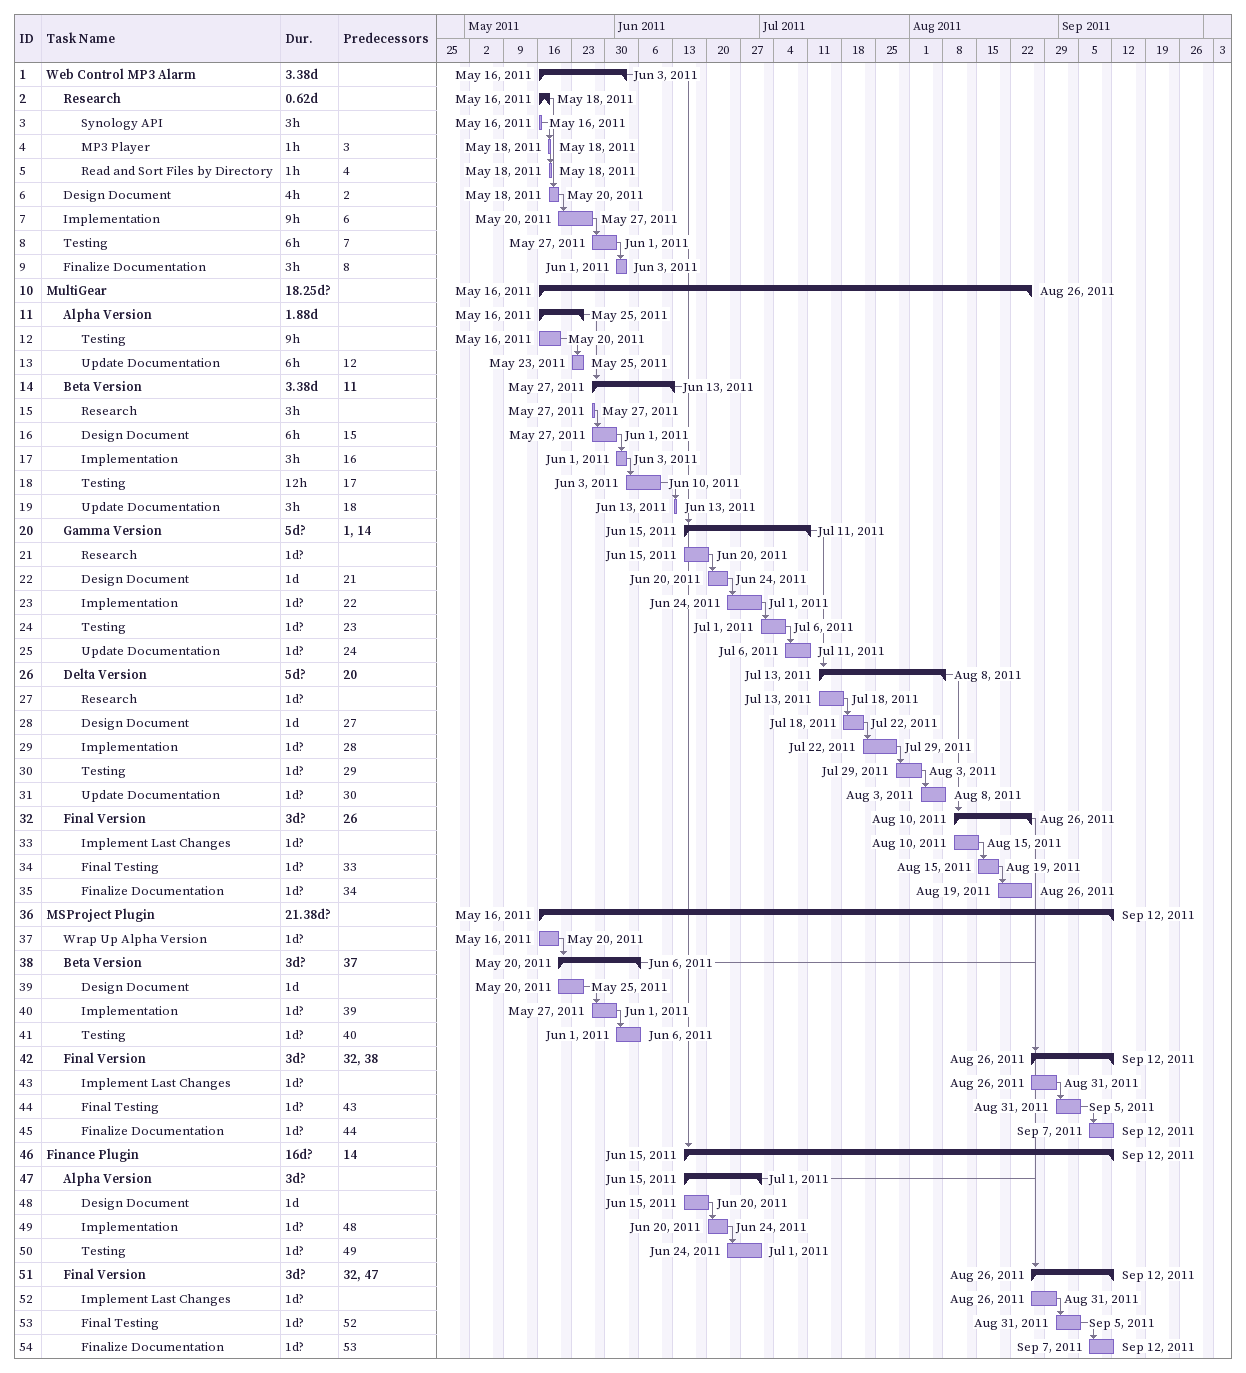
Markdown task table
| ID | Level | Task | Duration | Start | Finish | Predecessors |
|---|---|---|---|---|---|---|
| 1 | 1 | **Web Control MP3 Alarm** | 3.38d | 2011-05-16 | 2011-06-03 |  |
| 2 | 2 | **Research** | 0.62d | 2011-05-16 | 2011-05-18 |  |
| 3 | 3 | Synology API | 3h | 2011-05-16 | 2011-05-16 |  |
| 4 | 3 | MP3 Player | 1h | 2011-05-18 | 2011-05-18 | 3 |
| 5 | 3 | Read and Sort Files by Directory | 1h | 2011-05-18 | 2011-05-18 | 4 |
| 6 | 2 | Design Document | 4h | 2011-05-18 | 2011-05-20 | 2 |
| 7 | 2 | Implementation | 9h | 2011-05-20 | 2011-05-27 | 6 |
| 8 | 2 | Testing | 6h | 2011-05-27 | 2011-06-01 | 7 |
| 9 | 2 | Finalize Documentation | 3h | 2011-06-01 | 2011-06-03 | 8 |
| 10 | 1 | **MultiGear** | 18.25d? | 2011-05-16 | 2011-08-26 |  |
| 11 | 2 | **Alpha Version** | 1.88d | 2011-05-16 | 2011-05-25 |  |
| 12 | 3 | Testing | 9h | 2011-05-16 | 2011-05-20 |  |
| 13 | 3 | Update Documentation | 6h | 2011-05-23 | 2011-05-25 | 12 |
| 14 | 2 | **Beta Version** | 3.38d | 2011-05-27 | 2011-06-13 | 11 |
| 15 | 3 | Research | 3h | 2011-05-27 | 2011-05-27 |  |
| 16 | 3 | Design Document | 6h | 2011-05-27 | 2011-06-01 | 15 |
| 17 | 3 | Implementation | 3h | 2011-06-01 | 2011-06-03 | 16 |
| 18 | 3 | Testing | 12h | 2011-06-03 | 2011-06-10 | 17 |
| 19 | 3 | Update Documentation | 3h | 2011-06-13 | 2011-06-13 | 18 |
| 20 | 2 | **Gamma Version** | 5d? | 2011-06-15 | 2011-07-11 | 1, 14 |
| 21 | 3 | Research | 1d? | 2011-06-15 | 2011-06-20 |  |
| 22 | 3 | Design Document | 1d | 2011-06-20 | 2011-06-24 | 21 |
| 23 | 3 | Implementation | 1d? | 2011-06-24 | 2011-07-01 | 22 |
| 24 | 3 | Testing | 1d? | 2011-07-01 | 2011-07-06 | 23 |
| 25 | 3 | Update Documentation | 1d? | 2011-07-06 | 2011-07-11 | 24 |
| 26 | 2 | **Delta Version** | 5d? | 2011-07-13 | 2011-08-08 | 20 |
| 27 | 3 | Research | 1d? | 2011-07-13 | 2011-07-18 |  |
| 28 | 3 | Design Document | 1d | 2011-07-18 | 2011-07-22 | 27 |
| 29 | 3 | Implementation | 1d? | 2011-07-22 | 2011-07-29 | 28 |
| 30 | 3 | Testing | 1d? | 2011-07-29 | 2011-08-03 | 29 |
| 31 | 3 | Update Documentation | 1d? | 2011-08-03 | 2011-08-08 | 30 |
| 32 | 2 | **Final Version** | 3d? | 2011-08-10 | 2011-08-26 | 26 |
| 33 | 3 | Implement Last Changes | 1d? | 2011-08-10 | 2011-08-15 |  |
| 34 | 3 | Final Testing | 1d? | 2011-08-15 | 2011-08-19 | 33 |
| 35 | 3 | Finalize Documentation | 1d? | 2011-08-19 | 2011-08-26 | 34 |
| 36 | 1 | **MSProject Plugin** | 21.38d? | 2011-05-16 | 2011-09-12 |  |
| 37 | 2 | Wrap Up Alpha Version | 1d? | 2011-05-16 | 2011-05-20 |  |
| 38 | 2 | **Beta Version** | 3d? | 2011-05-20 | 2011-06-06 | 37 |
| 39 | 3 | Design Document | 1d | 2011-05-20 | 2011-05-25 |  |
| 40 | 3 | Implementation | 1d? | 2011-05-27 | 2011-06-01 | 39 |
| 41 | 3 | Testing | 1d? | 2011-06-01 | 2011-06-06 | 40 |
| 42 | 2 | **Final Version** | 3d? | 2011-08-26 | 2011-09-12 | 32, 38 |
| 43 | 3 | Implement Last Changes | 1d? | 2011-08-26 | 2011-08-31 |  |
| 44 | 3 | Final Testing | 1d? | 2011-08-31 | 2011-09-05 | 43 |
| 45 | 3 | Finalize Documentation | 1d? | 2011-09-07 | 2011-09-12 | 44 |
| 46 | 1 | **Finance Plugin** | 16d? | 2011-06-15 | 2011-09-12 | 14 |
| 47 | 2 | **Alpha Version** | 3d? | 2011-06-15 | 2011-07-01 |  |
| 48 | 3 | Design Document | 1d | 2011-06-15 | 2011-06-20 |  |
| 49 | 3 | Implementation | 1d? | 2011-06-20 | 2011-06-24 | 48 |
| 50 | 3 | Testing | 1d? | 2011-06-24 | 2011-07-01 | 49 |
| 51 | 2 | **Final Version** | 3d? | 2011-08-26 | 2011-09-12 | 32, 47 |
| 52 | 3 | Implement Last Changes | 1d? | 2011-08-26 | 2011-08-31 |  |
| 53 | 3 | Final Testing | 1d? | 2011-08-31 | 2011-09-05 | 52 |
| 54 | 3 | Finalize Documentation | 1d? | 2011-09-07 | 2011-09-12 | 53 |
